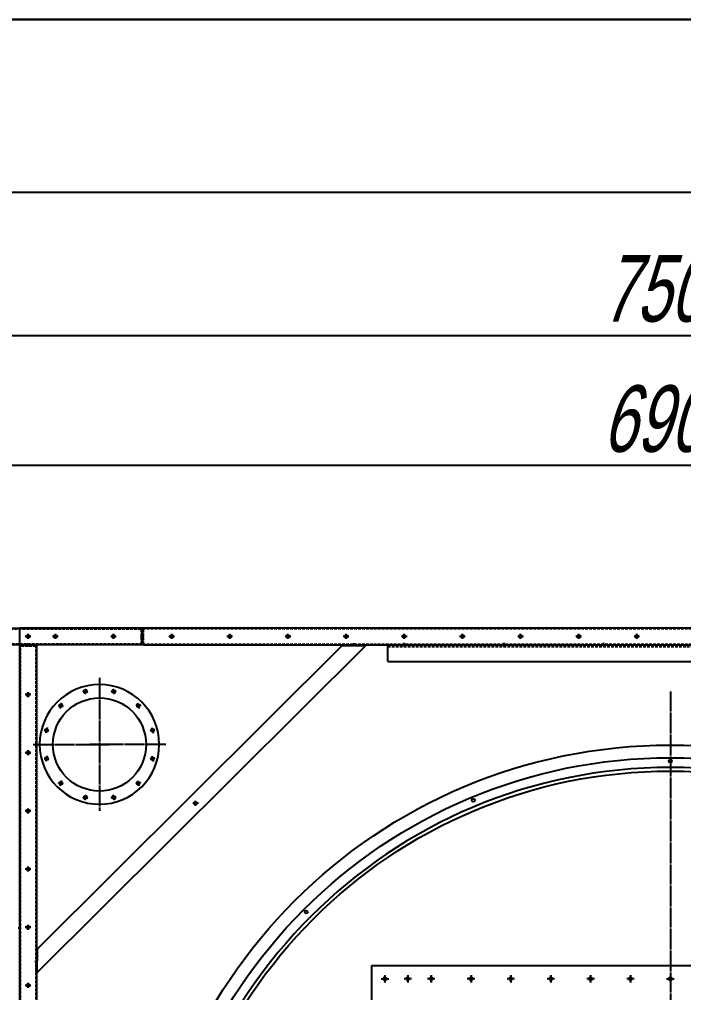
# Model space of a CAD drawing. Header units: millimetres. Extents: x 2322 to 24181, y 2355 to 17812.
# Drawn here: x 7040 to 9039, y 14885 to 17812 of the extents above; entities that cross this region are included whole.
import ezdxf

# ---------------------------------------------------------------- set-up
doc = ezdxf.new("R2010")
doc.units = ezdxf.units.MM
doc.linetypes.add('CENTER', pattern=[65, 60, -2, 1, -2])
doc.linetypes.add('HIDDEN', pattern=[3, 2, -1])
doc.layers.get('DEFPOINTS').update_dxf_attribs({"color": 140})
for name, color, linetype in [('2.위생-급수', 5, 'Continuous'), ('CENTER', 1, 'CENTER'), ('냉각탑_form', 1, 'Continuous'), ('숨은선', 5, 'HIDDEN')]:
    doc.layers.add(name, color=color, linetype=linetype)
doc.styles.add('shoptext', font='', dxfattribs={"width": 0.7, "oblique": 15})
doc.styles.get('shoptext').set_extended_font_data('HY울릉도L')
doc.dimstyles.new('SHOP', dxfattribs={"dimscale": 100, "dimtxt": 2, "dimasz": 1, "dimexe": 1, "dimexo": 1, "dimgap": 1, "dimtad": 1, "dimdec": 0, "dimzin": 11, "dimdsep": 46, "dimtxsty": 'shoptext', "dimblk": 'ARCHTICK', "dimcen": 2, "dimdle": 1, "dimclrd": 240, "dimclre": 240, "dimclrt": 7, "dimadec": 0, "dimazin": 0, "dimtfac": 1, "dimtdec": 0, "dimtix": 1, "dimtmove": 2, "dimatfit": 3, "dimfxl": 1, "dimtolj": 1, "dimtzin": 11, "dimarcsym": 0})

# ---------------------------------------------------------------- blocks, each defined once
blk = doc.blocks.new('_ArchTick')
at = {"color": 0, "linetype": 'ByBlock', "const_width": 0.15}
blk.add_lwpolyline([(-0.5, -0.5), (0.5, 0.5)], dxfattribs=at)
blk = doc.blocks.new('*D86')
at = {"layer": '2.위생-급수', "color": 240, "lineweight": -2, "transparency": 16777216}
for p, q in [((5246.9, 16023.1), (5246.9, 16901.9)), ((12746.9, 16023.1), (12746.9, 16901.9))]:
    blk.add_line(p, q, dxfattribs=at)
at = {"layer": '2.위생-급수', "color": 240, "linetype": 'ByBlock', "lineweight": -2, "transparency": 16777216}
blk.add_line((5206.9, 16861.9), (12786.9, 16861.9), dxfattribs=at)
at = {"layer": 'DEFPOINTS', "color": 0, "transparency": 16777216}
for p in [(12746.9, 16861.9), (5246.9, 15983.1), (12746.9, 15983.1)]:
    blk.add_point(p, dxfattribs=at)
at = {"layer": '2.위생-급수', "color": 240, "lineweight": -2, "transparency": 16777216, "xscale": 40, "yscale": 40, "zscale": 40, "rotation": 180}
blk.add_blockref('_ArchTick', (5246.9, 16861.9), dxfattribs=at)
at = {"layer": '2.위생-급수', "color": 240, "lineweight": -2, "transparency": 16777216, "xscale": 40, "yscale": 40, "zscale": 40}
blk.add_blockref('_ArchTick', (12746.9, 16861.9), dxfattribs=at)
at = {"layer": '2.위생-급수', "color": 7, "transparency": 16777216, "insert": (8996.9, 17001.9), "char_height": 200, "attachment_point": 5, "style": 'shoptext'}
blk.add_mtext('\\A1;7500', dxfattribs=at)
blk = doc.blocks.new('_Dot')
at = {"color": 0, "linetype": 'ByBlock', "lineweight": -2}
blk.add_line((-0.5, 0), (-1, 0), dxfattribs=at)
at = {"color": 0, "linetype": 'ByBlock', "const_width": 0.5}
blk.add_lwpolyline([(-0.25, 0, 1), (0.25, 0, 1)], format="xyb", close=True, dxfattribs=at)
blk = doc.blocks.new('*D96')
at = {"layer": '2.위생-급수', "color": 240, "lineweight": -2, "transparency": 16777216}
for p, q in [((5546.9, 16023.1), (5546.9, 16510.2)), ((12446.9, 16023.1), (12446.9, 16510.2))]:
    blk.add_line(p, q, dxfattribs=at)
at = {"layer": '2.위생-급수', "color": 240, "linetype": 'ByBlock', "lineweight": -2, "transparency": 16777216}
blk.add_line((12486.9, 16470.2), (5506.9, 16470.2), dxfattribs=at)
at = {"layer": 'DEFPOINTS', "color": 0, "transparency": 16777216}
for p in [(5546.9, 16470.2), (5546.9, 15983.1), (12446.9, 15983.1)]:
    blk.add_point(p, dxfattribs=at)
at = {"layer": '2.위생-급수', "color": 240, "lineweight": -2, "transparency": 16777216, "xscale": 40, "yscale": 40, "zscale": 40, "rotation": 180}
blk.add_blockref('_ArchTick', (5546.9, 16470.2), dxfattribs=at)
at = {"layer": '2.위생-급수', "color": 240, "lineweight": -2, "transparency": 16777216, "xscale": 40, "yscale": 40, "zscale": 40}
blk.add_blockref('_ArchTick', (12446.9, 16470.2), dxfattribs=at)
at = {"layer": '2.위생-급수', "color": 7, "transparency": 16777216, "insert": (8996.9, 16610.2), "char_height": 200, "attachment_point": 5, "style": 'shoptext'}
blk.add_mtext('\\A1;6900', dxfattribs=at)

msp = doc.modelspace()

# ---------------------------------------------------------------- linework, layer by layer
for p, q in [((5548.9, 15981.1), (7408.9, 15981.1)), ((10957, 15981.1), (7041, 15981.1)), ((7041, 14761.1), (7041, 15981.1)), ((7408.9, 15931.1), (7408.9, 15981.1)), ((7408.9, 15931.1), (7408.9, 15981.1)), ((7410.9, 15931.1), (7410.9, 15981.1)), ((10586.9, 15981.1), (7410.9, 15981.1)), ((7410.9, 15931.1), (7410.9, 15981.1)), ((7410.9, 15931.1), (7410.9, 15981.1)), ((7410.9, 15931.1), (7410.9, 15981.1)), ((10586.9, 15981.1), (7410.9, 15981.1)), ((7410.9, 15931.1), (7410.9, 15981.1)), ((7410.9, 15931.1), (7410.9, 15981.1)), ((7408.9, 15931.1), (5548.9, 15931.1)), ((7040.9, 15929.1), (7040.9, 12133.1)), ((7090.9, 15929.1), (7040.9, 15929.1)), ((7090.9, 15929.1), (7040.9, 15929.1)), ((7090.9, 15929.1), (7090.9, 12133.1)), ((8082.3, 15929), (7092.6, 14944.1)), ((8011.6, 15929.2), (7092.8, 15014.8)), ((7410.9, 15931.1), (10586.9, 15931.1)), ((7410.9, 15931.1), (10586.9, 15931.1)), ((8011.6, 15929.2), (8011.6, 15931.2)), ((8011.6, 15931.2), (8082.3, 15931)), ((8011.6, 15929.2), (8082.3, 15929)), ((8082.3, 15929), (8082.3, 15931)), ((8148.9, 15881.1), (8148.9, 15931.1)), ((8148.9, 15931.1), (9848.9, 15931.1)), ((8148.9, 15881.1), (9848.9, 15881.1)), ((7090.8, 15014.8), (7090.6, 14944.1)), ((7092.8, 15014.8), (7090.8, 15014.8)), ((7092.8, 15014.8), (7092.6, 14944.1)), ((7090.9, 14985.1), (7088.9, 14985.1)), ((7088.9, 14965.1), (7090.9, 14965.1)), ((8099.9, 14966.1), (9897.9, 14966.1)), ((7092.6, 14944.1), (7090.6, 14944.1))]:
    msp.add_line(p, q)
at = {"color": 1}
for p, q in [((7071.9, 15956.1), (7059.9, 15956.1)), ((7065.9, 15950.1), (7065.9, 15962.1)), ((7404.4, 15956.1), (7413.4, 15956.1)), ((7407.9, 15956.1), (7413.9, 15956.1)), ((7065.9, 15926.6), (7065.9, 15935.6)), ((7065.9, 15932.1), (7065.9, 15926.1)), ((8046.9, 15926.6), (8046.9, 15935.6)), ((8046.9, 15934.1), (8046.9, 15928.1)), ((8198.9, 15925.1), (8198.9, 15937.1)), ((8498.9, 15925.1), (8498.9, 15937.1)), ((8798.9, 15925.1), (8798.9, 15937.1)), ((7569.9, 15460.2), (7569.8, 15448.2)), ((7575.9, 15454.2), (7563.9, 15454.2)), ((7035.9, 15079.1), (7041.9, 15079.1)), ((7036.4, 15079.1), (7045.4, 15079.1)), ((7086.2, 14979.4), (7095.2, 14979.4)), ((7087.9, 14975.1), (7093.9, 14975.1))]:
    msp.add_line(p, q, dxfattribs=at)
at = {"color": 7}
msp.add_line((8099.9, 13096.1), (8099.9, 14966.1), dxfattribs=at)
for centre, radius in [((7066, 15956.1), 4.5), ((7065.9, 15956.1), 3), ((7148, 15956.1), 4.5), ((7147.9, 15956.1), 3), ((7147.9, 15956.1), 3), ((7147.9, 15956.1), 3), ((7147.9, 15956.1), 3), ((7147.9, 15956.1), 3), ((7147.9, 15956.1), 3), ((7147.9, 15956.1), 3), ((7147.9, 15956.1), 3), ((7147.9, 15956.1), 3), ((7147.9, 15956.1), 3), ((7147.9, 15956.1), 3), ((7147.9, 15956.1), 3), ((7323, 15956.1), 4.5), ((7322.9, 15956.1), 3), ((7322.9, 15956.1), 3), ((7322.9, 15956.1), 3), ((7322.9, 15956.1), 3), ((7322.9, 15956.1), 3), ((7322.9, 15956.1), 3), ((7322.9, 15956.1), 3), ((7322.9, 15956.1), 3), ((7322.9, 15956.1), 3), ((7322.9, 15956.1), 3), ((7322.9, 15956.1), 3), ((7322.9, 15956.1), 3), ((7498, 15956.1), 4.5), ((7497.9, 15956.1), 3), ((7497.9, 15956.1), 3), ((7497.9, 15956.1), 3), ((7497.9, 15956.1), 3), ((7497.9, 15956.1), 3), ((7497.9, 15956.1), 3), ((7497.9, 15956.1), 3), ((7497.9, 15956.1), 3), ((7673, 15956.1), 4.5), ((7672.9, 15956.1), 3), ((7672.9, 15956.1), 3), ((7672.9, 15956.1), 3), ((7672.9, 15956.1), 3), ((7672.9, 15956.1), 3), ((7672.9, 15956.1), 3), ((7672.9, 15956.1), 3), ((7672.9, 15956.1), 3), ((7848, 15956.1), 4.5), ((7847.9, 15956.1), 3), ((7847.9, 15956.1), 3), ((7847.9, 15956.1), 3), ((7847.9, 15956.1), 3), ((7847.9, 15956.1), 3), ((7847.9, 15956.1), 3), ((7847.9, 15956.1), 3), ((7847.9, 15956.1), 3), ((8023, 15956.1), 4.5), ((8022.9, 15956.1), 3), ((8022.9, 15956.1), 3), ((8022.9, 15956.1), 3), ((8022.9, 15956.1), 3), ((8022.9, 15956.1), 3), ((8022.9, 15956.1), 3), ((8022.9, 15956.1), 3), ((8022.9, 15956.1), 3), ((8198, 15956.1), 4.5), ((8197.9, 15956.1), 3), ((8197.9, 15956.1), 3), ((8197.9, 15956.1), 3), ((8197.9, 15956.1), 3), ((8197.9, 15956.1), 3), ((8197.9, 15956.1), 3), ((8197.9, 15956.1), 3), ((8197.9, 15956.1), 3), ((8373, 15956.1), 4.5), ((8372.9, 15956.1), 3), ((8372.9, 15956.1), 3), ((8372.9, 15956.1), 3), ((8372.9, 15956.1), 3), ((8372.9, 15956.1), 3), ((8372.9, 15956.1), 3), ((8372.9, 15956.1), 3), ((8372.9, 15956.1), 3), ((8548, 15956.1), 4.5), ((8547.9, 15956.1), 3), ((8547.9, 15956.1), 3), ((8547.9, 15956.1), 3), ((8547.9, 15956.1), 3), ((8547.9, 15956.1), 3), ((8547.9, 15956.1), 3), ((8547.9, 15956.1), 3), ((8547.9, 15956.1), 3), ((8723, 15956.1), 4.5), ((8722.9, 15956.1), 3), ((8722.9, 15956.1), 3), ((8722.9, 15956.1), 3), ((8722.9, 15956.1), 3), ((8722.9, 15956.1), 3), ((8722.9, 15956.1), 3), ((8722.9, 15956.1), 3), ((8722.9, 15956.1), 3), ((8898, 15956.1), 4.5), ((8897.9, 15956.1), 3), ((8897.9, 15956.1), 3), ((8897.9, 15956.1), 3), ((8897.9, 15956.1), 3), ((8897.9, 15956.1), 3), ((8897.9, 15956.1), 3), ((8897.9, 15956.1), 3), ((8897.9, 15956.1), 3), ((7066, 15781.1), 4.5), ((7065.9, 15781.1), 3), ((7065.9, 15781.1), 3), ((7065.9, 15781.1), 3), ((7065.9, 15781.1), 3), ((7238, 15790.6), 4.5), ((7238, 15790.6), 4.5), ((7238, 15790.6), 4.5), ((7238, 15790.6), 4.5), ((7238, 15790.6), 3), ((7323.4, 15790.6), 4.5), ((7323.4, 15790.6), 4.5), ((7323.4, 15790.6), 4.5), ((7323.4, 15790.6), 4.5), ((7323.5, 15790.6), 3), ((7280.8, 15631), 140), ((7164.1, 15747.9), 4.5), ((7164.1, 15747.9), 4.5), ((7164.1, 15747.9), 4.5), ((7164.1, 15747.9), 4.5), ((7397.4, 15747.9), 4.5), ((7397.4, 15747.9), 4.5), ((7397.4, 15747.9), 4.5), ((7397.4, 15747.9), 4.5), ((7164.1, 15747.9), 3), ((7397.4, 15747.8), 3), ((7121.4, 15673.9), 4.5), ((7121.4, 15673.9), 4.5), ((7121.4, 15673.9), 4.5), ((7121.4, 15673.9), 4.5), ((7121.4, 15673.8), 3), ((7440.1, 15673.9), 4.5), ((7440.1, 15673.9), 4.5), ((7440.1, 15673.9), 4.5), ((7440.1, 15673.9), 4.5), ((7440.1, 15673.8), 3), ((7066, 15606.1), 4.5), ((7065.9, 15606.1), 3), ((7065.9, 15606.1), 3), ((7065.9, 15606.1), 3), ((7065.9, 15606.1), 3), ((7121.4, 15588.5), 4.5), ((7121.4, 15588.5), 4.5), ((7121.4, 15588.5), 4.5), ((7121.4, 15588.5), 4.5), ((7121.4, 15588.4), 3), ((7440.1, 15588.5), 4.5), ((7440.1, 15588.5), 4.5), ((7440.1, 15588.5), 4.5), ((7440.1, 15588.5), 4.5), ((7440.2, 15588.5), 3), ((8998.8, 14031.1), 1560), ((8998.8, 15581.1), 4.5), ((8998.8, 14031.1), 1520), ((7164.1, 15514.5), 4.5), ((7164.1, 15514.5), 4.5), ((7164.1, 15514.5), 4.5), ((7164.1, 15514.5), 4.5), ((7164.1, 15514.5), 3), ((7397.4, 15514.5), 4.5), ((7397.4, 15514.5), 4.5), ((7397.4, 15514.5), 4.5), ((7397.4, 15514.5), 4.5), ((7397.5, 15514.5), 3), ((7238, 15471.8), 4.5), ((7238, 15471.8), 4.5), ((7238, 15471.8), 4.5), ((7238, 15471.8), 4.5), ((7238.1, 15471.7), 3), ((7323.4, 15471.8), 4.5), ((7323.4, 15471.8), 4.5), ((7323.4, 15471.8), 4.5), ((7323.4, 15471.8), 4.5), ((7323.5, 15471.7), 3), ((8405.7, 15463.1), 4.5), ((7066, 15431.1), 4.5), ((7065.9, 15431.1), 3), ((7065.9, 15431.1), 3), ((7065.9, 15431.1), 3), ((7065.9, 15431.1), 3), ((7569.9, 15454.2), 3), ((7066, 15256.1), 4.5), ((7065.9, 15256.1), 3), ((7065.9, 15256.1), 3), ((7065.9, 15256.1), 3), ((7065.9, 15256.1), 3), ((7902.8, 15127.1), 4.5), ((7066, 15081.1), 4.5), ((7065.9, 15081.1), 3), ((7065.9, 15081.1), 3), ((7065.9, 15081.1), 3), ((7065.9, 15081.1), 3), ((7066, 14906.1), 4.5), ((7065.9, 14906.1), 3), ((7065.9, 14906.1), 3), ((7065.9, 14906.1), 3), ((7065.9, 14906.1), 3), ((8139.9, 14926.1), 4.5), ((8139.9, 14926.1), 4.5), ((8208.9, 14926.1), 4.5), ((8208.9, 14926.1), 4.5), ((8278.9, 14926.1), 4.5), ((8278.9, 14926.1), 4.5), ((8398.9, 14926.1), 4.5), ((8398.9, 14926.1), 4.5), ((8518.9, 14926.1), 4.5), ((8518.9, 14926.1), 4.5), ((8638.9, 14926.1), 4.5), ((8638.9, 14926.1), 4.5), ((8758.9, 14926.1), 4.5), ((8758.9, 14926.1), 4.5), ((8878.9, 14926.1), 4.5), ((8878.9, 14926.1), 4.5), ((8998.9, 14926.1), 4.5), ((8998.9, 14926.1), 4.5)]:
    msp.add_circle(centre, radius)
at = {"color": 5}
msp.add_circle((8998.8, 14031.1), 1598.2, dxfattribs=at)
at = {"color": 7}
msp.add_circle((7570, 15454.2), 4.5, dxfattribs=at)
for start, end in [(90, 270), (270, 90)]:
    msp.add_arc((7280.7, 15631.2), 180, start, end, dxfattribs=at)
msp.add_arc((8999, 14032.1), 1530, 0.0374, 179.9626)
at = {"layer": 'CENTER'}
for p, q in [((7074.4, 15956.1), (7057.4, 15956.1)), ((7066, 15948.6), (7066, 15963.6)), ((7156.4, 15956.1), (7139.4, 15956.1)), ((7153.5, 15956.1), (7142.1, 15956.1)), ((7153.5, 15956.1), (7142.1, 15956.1)), ((7153.5, 15956.1), (7142.1, 15956.1)), ((7147.9, 15951.1), (7147.9, 15961.1)), ((7147.9, 15951.1), (7147.9, 15961.1)), ((7147.9, 15951.1), (7147.9, 15961.1)), ((7147.9, 15951.1), (7147.9, 15961.1)), ((7147.9, 15951.1), (7147.9, 15961.1)), ((7147.9, 15951.1), (7147.9, 15961.1)), ((7147.9, 15951.1), (7147.9, 15961.1)), ((7147.9, 15951.1), (7147.9, 15961.1)), ((7147.9, 15951.1), (7147.9, 15961.1)), ((7147.9, 15951.1), (7147.9, 15961.1)), ((7147.9, 15951.1), (7147.9, 15961.1)), ((7147.9, 15951.1), (7147.9, 15961.1)), ((7148, 15948.6), (7148, 15963.6)), ((7331.4, 15956.1), (7314.4, 15956.1)), ((7328.5, 15956.1), (7317.1, 15956.1)), ((7328.5, 15956.1), (7317.1, 15956.1)), ((7328.5, 15956.1), (7317.1, 15956.1)), ((7322.9, 15951.1), (7322.9, 15961.1)), ((7322.9, 15951.1), (7322.9, 15961.1)), ((7322.9, 15951.1), (7322.9, 15961.1)), ((7322.9, 15951.1), (7322.9, 15961.1)), ((7322.9, 15951.1), (7322.9, 15961.1)), ((7322.9, 15951.1), (7322.9, 15961.1)), ((7322.9, 15951.1), (7322.9, 15961.1)), ((7322.9, 15951.1), (7322.9, 15961.1)), ((7322.9, 15951.1), (7322.9, 15961.1)), ((7322.9, 15951.1), (7322.9, 15961.1)), ((7322.9, 15951.1), (7322.9, 15961.1)), ((7322.9, 15951.1), (7322.9, 15961.1)), ((7323, 15948.6), (7323, 15963.6)), ((7506.4, 15956.1), (7489.4, 15956.1)), ((7503.5, 15956.1), (7492.1, 15956.1)), ((7503.5, 15956.1), (7492.1, 15956.1)), ((7497.9, 15961.1), (7497.9, 15951.1)), ((7497.9, 15961.1), (7497.9, 15951.1)), ((7497.9, 15961.1), (7497.9, 15951.1)), ((7497.9, 15961.1), (7497.9, 15951.1)), ((7497.9, 15961.1), (7497.9, 15951.1)), ((7497.9, 15961.1), (7497.9, 15951.1)), ((7497.9, 15961.1), (7497.9, 15951.1)), ((7497.9, 15961.1), (7497.9, 15951.1)), ((7498, 15948.6), (7498, 15963.6)), ((7681.4, 15956.1), (7664.4, 15956.1)), ((7678.5, 15956.1), (7667.1, 15956.1)), ((7678.5, 15956.1), (7667.1, 15956.1)), ((7672.9, 15961.1), (7672.9, 15951.1)), ((7672.9, 15961.1), (7672.9, 15951.1)), ((7672.9, 15961.1), (7672.9, 15951.1)), ((7672.9, 15961.1), (7672.9, 15951.1)), ((7672.9, 15961.1), (7672.9, 15951.1)), ((7672.9, 15961.1), (7672.9, 15951.1)), ((7672.9, 15961.1), (7672.9, 15951.1)), ((7672.9, 15961.1), (7672.9, 15951.1)), ((7673, 15948.6), (7673, 15963.6)), ((7856.4, 15956.1), (7839.4, 15956.1)), ((7853.5, 15956.1), (7842.1, 15956.1)), ((7853.5, 15956.1), (7842.1, 15956.1)), ((7847.9, 15961.1), (7847.9, 15951.1)), ((7847.9, 15961.1), (7847.9, 15951.1)), ((7847.9, 15961.1), (7847.9, 15951.1)), ((7847.9, 15961.1), (7847.9, 15951.1)), ((7847.9, 15961.1), (7847.9, 15951.1)), ((7847.9, 15961.1), (7847.9, 15951.1)), ((7847.9, 15961.1), (7847.9, 15951.1)), ((7847.9, 15961.1), (7847.9, 15951.1)), ((7848, 15948.6), (7848, 15963.6)), ((8031.4, 15956.1), (8014.4, 15956.1)), ((8028.5, 15956.1), (8017.1, 15956.1)), ((8028.5, 15956.1), (8017.1, 15956.1)), ((8022.9, 15961.1), (8022.9, 15951.1)), ((8022.9, 15961.1), (8022.9, 15951.1)), ((8022.9, 15961.1), (8022.9, 15951.1)), ((8022.9, 15961.1), (8022.9, 15951.1)), ((8022.9, 15961.1), (8022.9, 15951.1)), ((8022.9, 15961.1), (8022.9, 15951.1)), ((8022.9, 15961.1), (8022.9, 15951.1)), ((8022.9, 15961.1), (8022.9, 15951.1)), ((8023, 15948.6), (8023, 15963.6)), ((8206.4, 15956.1), (8189.4, 15956.1)), ((8203.5, 15956.1), (8192.1, 15956.1)), ((8203.5, 15956.1), (8192.1, 15956.1)), ((8197.9, 15961.1), (8197.9, 15951.1)), ((8197.9, 15961.1), (8197.9, 15951.1)), ((8197.9, 15961.1), (8197.9, 15951.1)), ((8197.9, 15961.1), (8197.9, 15951.1)), ((8197.9, 15961.1), (8197.9, 15951.1)), ((8197.9, 15961.1), (8197.9, 15951.1)), ((8197.9, 15961.1), (8197.9, 15951.1)), ((8197.9, 15961.1), (8197.9, 15951.1)), ((8198, 15948.6), (8198, 15963.6)), ((8381.4, 15956.1), (8364.4, 15956.1)), ((8378.5, 15956.1), (8367.1, 15956.1)), ((8378.5, 15956.1), (8367.1, 15956.1)), ((8372.9, 15961.1), (8372.9, 15951.1)), ((8372.9, 15961.1), (8372.9, 15951.1)), ((8372.9, 15961.1), (8372.9, 15951.1)), ((8372.9, 15961.1), (8372.9, 15951.1)), ((8372.9, 15961.1), (8372.9, 15951.1)), ((8372.9, 15961.1), (8372.9, 15951.1)), ((8372.9, 15961.1), (8372.9, 15951.1)), ((8372.9, 15961.1), (8372.9, 15951.1)), ((8373, 15948.6), (8373, 15963.6)), ((8556.4, 15956.1), (8539.4, 15956.1)), ((8553.5, 15956.1), (8542.1, 15956.1)), ((8553.5, 15956.1), (8542.1, 15956.1)), ((8547.9, 15961.1), (8547.9, 15951.1)), ((8547.9, 15961.1), (8547.9, 15951.1)), ((8547.9, 15961.1), (8547.9, 15951.1)), ((8547.9, 15961.1), (8547.9, 15951.1)), ((8547.9, 15961.1), (8547.9, 15951.1)), ((8547.9, 15961.1), (8547.9, 15951.1)), ((8547.9, 15961.1), (8547.9, 15951.1)), ((8547.9, 15961.1), (8547.9, 15951.1)), ((8548, 15948.6), (8548, 15963.6)), ((8731.4, 15956.1), (8714.4, 15956.1)), ((8728.5, 15956.1), (8717.1, 15956.1)), ((8728.5, 15956.1), (8717.1, 15956.1)), ((8722.9, 15961.1), (8722.9, 15951.1)), ((8722.9, 15961.1), (8722.9, 15951.1)), ((8722.9, 15961.1), (8722.9, 15951.1)), ((8722.9, 15961.1), (8722.9, 15951.1)), ((8722.9, 15961.1), (8722.9, 15951.1)), ((8722.9, 15961.1), (8722.9, 15951.1)), ((8722.9, 15961.1), (8722.9, 15951.1)), ((8722.9, 15961.1), (8722.9, 15951.1)), ((8723, 15948.6), (8723, 15963.6)), ((8906.4, 15956.1), (8889.4, 15956.1)), ((8903.5, 15956.1), (8892.1, 15956.1)), ((8903.5, 15956.1), (8892.1, 15956.1)), ((8897.9, 15961.1), (8897.9, 15951.1)), ((8897.9, 15961.1), (8897.9, 15951.1)), ((8897.9, 15961.1), (8897.9, 15951.1)), ((8897.9, 15961.1), (8897.9, 15951.1)), ((8897.9, 15961.1), (8897.9, 15951.1)), ((8897.9, 15961.1), (8897.9, 15951.1)), ((8897.9, 15961.1), (8897.9, 15951.1)), ((8897.9, 15961.1), (8897.9, 15951.1)), ((8898, 15948.6), (8898, 15963.6)), ((7280.7, 15831.2), (7280.7, 15431.2)), ((7280.7, 15831.2), (7280.7, 15431.2)), ((7074.4, 15781.1), (7057.4, 15781.1)), ((7071.5, 15781.1), (7060.1, 15781.1)), ((7065.9, 15776.1), (7065.9, 15786.1)), ((7065.9, 15776.1), (7065.9, 15786.1)), ((7065.9, 15776.1), (7065.9, 15786.1)), ((7065.9, 15776.1), (7065.9, 15786.1)), ((7066, 15773.6), (7066, 15788.6)), ((7230.8, 15792.5), (7245.3, 15788.6)), ((7230.8, 15792.5), (7245.3, 15788.6)), ((7230.8, 15792.5), (7245.3, 15788.6)), ((7230.8, 15792.5), (7245.3, 15788.6)), ((7240.2, 15798.7), (7235.8, 15782.3)), ((7330.7, 15792.5), (7316.2, 15788.6)), ((7330.7, 15792.5), (7316.2, 15788.6)), ((7330.7, 15792.5), (7316.2, 15788.6)), ((7330.7, 15792.5), (7316.2, 15788.6)), ((7321.3, 15798.7), (7325.7, 15782.3)), ((8998.8, 15790), (8998.8, 12272.3)), ((7166.2, 15756), (7161.8, 15739.6)), ((7395.2, 15756), (7399.6, 15739.6)), ((7156.8, 15749.8), (7171.3, 15745.9)), ((7156.8, 15749.8), (7171.3, 15745.9)), ((7156.8, 15749.8), (7171.3, 15745.9)), ((7156.8, 15749.8), (7171.3, 15745.9)), ((7404.7, 15749.8), (7390.2, 15745.9)), ((7404.7, 15749.8), (7390.2, 15745.9)), ((7404.7, 15749.8), (7390.2, 15745.9)), ((7404.7, 15749.8), (7390.2, 15745.9)), ((7114.1, 15675.9), (7128.6, 15672)), ((7114.1, 15675.9), (7128.6, 15672)), ((7114.1, 15675.9), (7128.6, 15672)), ((7114.1, 15675.9), (7128.6, 15672)), ((7126.8, 15672.5), (7115.8, 15675.4)), ((7123.5, 15682.1), (7119.1, 15665.6)), ((7122.7, 15678.7), (7120.1, 15669.1)), ((7122.7, 15678.7), (7120.1, 15669.1)), ((7122.7, 15678.7), (7120.1, 15669.1)), ((7122.7, 15678.7), (7120.1, 15669.1)), ((7447.4, 15675.9), (7432.9, 15672)), ((7447.4, 15675.9), (7432.9, 15672)), ((7447.4, 15675.9), (7432.9, 15672)), ((7447.4, 15675.9), (7432.9, 15672)), ((7434.7, 15672.5), (7445.7, 15675.4)), ((7437.9, 15682.1), (7442.3, 15665.6)), ((7438.8, 15678.7), (7441.4, 15669.1)), ((7438.8, 15678.7), (7441.4, 15669.1)), ((7438.8, 15678.7), (7441.4, 15669.1)), ((7438.8, 15678.7), (7441.4, 15669.1)), ((7074.4, 15606.1), (7057.4, 15606.1)), ((7071.5, 15606.1), (7060.1, 15606.1)), ((7065.9, 15601.1), (7065.9, 15611.1)), ((7065.9, 15601.1), (7065.9, 15611.1)), ((7065.9, 15601.1), (7065.9, 15611.1)), ((7065.9, 15601.1), (7065.9, 15611.1)), ((7066, 15598.6), (7066, 15613.6)), ((7080.7, 15631.2), (7309.7, 15631.2)), ((7480.7, 15631.2), (7251.8, 15631.2)), ((7114.1, 15590.4), (7128.6, 15586.6)), ((7114.1, 15590.4), (7128.6, 15586.6)), ((7114.1, 15590.4), (7128.6, 15586.6)), ((7114.1, 15590.4), (7128.6, 15586.6)), ((7123.5, 15596.6), (7119.1, 15580.2)), ((7447.4, 15590.4), (7432.9, 15586.6)), ((7447.4, 15590.4), (7432.9, 15586.6)), ((7447.4, 15590.4), (7432.9, 15586.6)), ((7447.4, 15590.4), (7432.9, 15586.6)), ((7437.9, 15596.6), (7442.3, 15580.2)), ((7166.2, 15522.7), (7161.8, 15506.2)), ((7395.2, 15522.7), (7399.6, 15506.2)), ((7156.8, 15516.5), (7171.3, 15512.6)), ((7156.8, 15516.5), (7171.3, 15512.6)), ((7156.8, 15516.5), (7171.3, 15512.6)), ((7156.8, 15516.5), (7171.3, 15512.6)), ((7404.7, 15516.5), (7390.2, 15512.6)), ((7404.7, 15516.5), (7390.2, 15512.6)), ((7404.7, 15516.5), (7390.2, 15512.6)), ((7404.7, 15516.5), (7390.2, 15512.6)), ((7230.8, 15473.8), (7245.3, 15469.9)), ((7230.8, 15473.8), (7245.3, 15469.9)), ((7230.8, 15473.8), (7245.3, 15469.9)), ((7230.8, 15473.8), (7245.3, 15469.9)), ((7240.2, 15480), (7235.8, 15463.5)), ((7330.7, 15473.8), (7316.2, 15469.9)), ((7330.7, 15473.8), (7316.2, 15469.9)), ((7330.7, 15473.8), (7316.2, 15469.9)), ((7330.7, 15473.8), (7316.2, 15469.9)), ((7321.3, 15480), (7325.7, 15463.5)), ((7570, 15446.7), (7570, 15461.7)), ((7074.4, 15431.1), (7057.4, 15431.1)), ((7071.5, 15431.1), (7060.1, 15431.1)), ((7065.9, 15426.1), (7065.9, 15436.1)), ((7065.9, 15426.1), (7065.9, 15436.1)), ((7065.9, 15426.1), (7065.9, 15436.1)), ((7065.9, 15426.1), (7065.9, 15436.1)), ((7066, 15423.6), (7066, 15438.6)), ((7578.4, 15454.2), (7561.3, 15454.2)), ((7074.4, 15256.1), (7057.4, 15256.1)), ((7071.5, 15256.1), (7060.1, 15256.1)), ((7065.9, 15251.1), (7065.9, 15261.1)), ((7065.9, 15251.1), (7065.9, 15261.1)), ((7065.9, 15251.1), (7065.9, 15261.1)), ((7065.9, 15251.1), (7065.9, 15261.1)), ((7066, 15248.6), (7066, 15263.6)), ((7074.4, 15081.1), (7057.4, 15081.1)), ((7071.5, 15081.1), (7060.1, 15081.1)), ((7065.9, 15076.1), (7065.9, 15086.1)), ((7065.9, 15076.1), (7065.9, 15086.1)), ((7065.9, 15076.1), (7065.9, 15086.1)), ((7065.9, 15076.1), (7065.9, 15086.1)), ((7066, 15073.6), (7066, 15088.6)), ((8139.9, 14937.4), (8139.9, 14914.9)), ((8139.9, 14937.4), (8139.9, 14914.9)), ((8139.9, 14934.7), (8139.9, 14917.5)), ((8139.9, 14917.5), (8139.9, 14934.7)), ((8139.9, 14934.7), (8139.9, 14917.5)), ((8139.9, 14917.5), (8139.9, 14934.7)), ((8208.9, 14937.4), (8208.9, 14914.9)), ((8208.9, 14937.4), (8208.9, 14914.9)), ((8208.9, 14934.7), (8208.9, 14917.5)), ((8208.9, 14917.5), (8208.9, 14934.7)), ((8208.9, 14934.7), (8208.9, 14917.5)), ((8208.9, 14917.5), (8208.9, 14934.7)), ((8278.9, 14937.4), (8278.9, 14914.9)), ((8278.9, 14937.4), (8278.9, 14914.9)), ((8278.9, 14934.7), (8278.9, 14917.5)), ((8278.9, 14917.5), (8278.9, 14934.7)), ((8278.9, 14934.7), (8278.9, 14917.5)), ((8278.9, 14917.5), (8278.9, 14934.7)), ((8398.9, 14937.4), (8398.9, 14914.9)), ((8398.9, 14937.4), (8398.9, 14914.9)), ((8398.9, 14934.7), (8398.9, 14917.5)), ((8398.9, 14917.5), (8398.9, 14934.7)), ((8398.9, 14934.7), (8398.9, 14917.5)), ((8398.9, 14917.5), (8398.9, 14934.7)), ((8518.9, 14937.4), (8518.9, 14914.9)), ((8518.9, 14937.4), (8518.9, 14914.9)), ((8518.9, 14934.7), (8518.9, 14917.5)), ((8518.9, 14917.5), (8518.9, 14934.7)), ((8518.9, 14934.7), (8518.9, 14917.5)), ((8518.9, 14917.5), (8518.9, 14934.7)), ((8638.9, 14937.4), (8638.9, 14914.9)), ((8638.9, 14937.4), (8638.9, 14914.9)), ((8638.9, 14934.7), (8638.9, 14917.5)), ((8638.9, 14917.5), (8638.9, 14934.7)), ((8638.9, 14934.7), (8638.9, 14917.5)), ((8638.9, 14917.5), (8638.9, 14934.7)), ((8758.9, 14937.4), (8758.9, 14914.9)), ((8758.9, 14937.4), (8758.9, 14914.9)), ((8758.9, 14934.7), (8758.9, 14917.5)), ((8758.9, 14917.5), (8758.9, 14934.7)), ((8758.9, 14934.7), (8758.9, 14917.5)), ((8758.9, 14917.5), (8758.9, 14934.7)), ((8878.9, 14937.4), (8878.9, 14914.9)), ((8878.9, 14937.4), (8878.9, 14914.9)), ((8878.9, 14934.7), (8878.9, 14917.5)), ((8878.9, 14917.5), (8878.9, 14934.7)), ((8878.9, 14934.7), (8878.9, 14917.5)), ((8878.9, 14917.5), (8878.9, 14934.7)), ((8998.9, 14937.4), (8998.9, 14914.9)), ((8998.9, 14937.4), (8998.9, 14914.9)), ((8998.9, 14934.7), (8998.9, 14917.5)), ((8998.9, 14917.5), (8998.9, 14934.7)), ((8998.9, 14934.7), (8998.9, 14917.5)), ((8998.9, 14917.5), (8998.9, 14934.7)), ((7074.4, 14906.1), (7057.4, 14906.1)), ((7071.5, 14906.1), (7060.1, 14906.1)), ((7065.9, 14901.1), (7065.9, 14911.1)), ((7065.9, 14901.1), (7065.9, 14911.1)), ((7065.9, 14901.1), (7065.9, 14911.1)), ((7065.9, 14901.1), (7065.9, 14911.1)), ((7066, 14898.6), (7066, 14913.6)), ((8128.6, 14926.1), (8151.1, 14926.1)), ((8128.6, 14926.1), (8151.1, 14926.1)), ((8131.3, 14926.1), (8147, 14926.1)), ((8131.3, 14926.1), (8147, 14926.1)), ((8220.1, 14926.1), (8197.6, 14926.1)), ((8220.1, 14926.1), (8197.6, 14926.1)), ((8217.5, 14926.1), (8201.8, 14926.1)), ((8217.5, 14926.1), (8201.8, 14926.1)), ((8290.1, 14926.1), (8267.6, 14926.1)), ((8290.1, 14926.1), (8267.6, 14926.1)), ((8287.5, 14926.1), (8271.8, 14926.1)), ((8287.5, 14926.1), (8271.8, 14926.1)), ((8410.1, 14926.1), (8387.6, 14926.1)), ((8410.1, 14926.1), (8387.6, 14926.1)), ((8407.5, 14926.1), (8391.8, 14926.1)), ((8407.5, 14926.1), (8391.8, 14926.1)), ((8530.1, 14926.1), (8507.6, 14926.1)), ((8530.1, 14926.1), (8507.6, 14926.1)), ((8527.5, 14926.1), (8511.8, 14926.1)), ((8527.5, 14926.1), (8511.8, 14926.1)), ((8650.1, 14926.1), (8627.6, 14926.1)), ((8650.1, 14926.1), (8627.6, 14926.1)), ((8647.5, 14926.1), (8631.8, 14926.1)), ((8647.5, 14926.1), (8631.8, 14926.1)), ((8770.1, 14926.1), (8747.6, 14926.1)), ((8770.1, 14926.1), (8747.6, 14926.1)), ((8767.5, 14926.1), (8751.8, 14926.1)), ((8767.5, 14926.1), (8751.8, 14926.1)), ((8890.1, 14926.1), (8867.6, 14926.1)), ((8890.1, 14926.1), (8867.6, 14926.1)), ((8887.5, 14926.1), (8871.8, 14926.1)), ((8887.5, 14926.1), (8871.8, 14926.1)), ((8987.6, 14926.1), (9010.1, 14926.1)), ((8987.6, 14926.1), (9010.1, 14926.1)), ((8990.3, 14926.1), (9006, 14926.1)), ((8990.3, 14926.1), (9006, 14926.1))]:
    msp.add_line(p, q, dxfattribs=at)
at = {"layer": 'DEFPOINTS'}
for p, q in [((24181.3, 17812.4), (2322.1, 17812.4)), ((2322.1, 17812.4), (24181.3, 17812.4))]:
    msp.add_line(p, q, dxfattribs=at)
at = {"layer": '냉각탑_form'}
msp.add_line((23660.8, 17292), (2842.6, 17292), dxfattribs=at)
at = {"layer": '숨은선', "ltscale": 4}
for p, q in [((5548.9, 15979.1), (7408.9, 15979.1)), ((7406.9, 15933.1), (7406.9, 15979.1)), ((10586.9, 15979.1), (7410.9, 15979.1)), ((10586.9, 15979.1), (7410.9, 15979.1)), ((7412.9, 15933.1), (7412.9, 15979.1)), ((7412.9, 15933.1), (7412.9, 15979.1)), ((7408.9, 15933.1), (5548.9, 15933.1)), ((7042.9, 12133.1), (7042.9, 15929.1)), ((7088.9, 15927.1), (7042.9, 15927.1)), ((7088.9, 15927.1), (7042.9, 15927.1)), ((7088.9, 15929.1), (7088.9, 12133.1)), ((7410.9, 15933.1), (10586.9, 15933.1)), ((7410.9, 15933.1), (10586.9, 15933.1)), ((8148.9, 15926.1), (9848.9, 15926.1))]:
    msp.add_line(p, q, dxfattribs=at)

# ---------------------------------------------------------------- dimensions: what is measured, and where the dimension line sits
at = {"layer": '2.위생-급수', "color": 4}
for base, p1, p2, picture, middle in [((12746.9, 16861.9), (5246.9, 15983.1), (12746.9, 15983.1), '*D86', (8996.9, 17001.9)), ((5546.9, 16470.2), (12446.9, 15983.1), (5546.9, 15983.1), '*D96', (8996.9, 16610.2))]:
    dim = msp.add_linear_dim(base=base, p1=p1, p2=p2, dimstyle='SHOP', override={"dimscale": 40, "dimtxt": 5, "dimrnd": 5, "dimldrblk": 'Dot', "dimfxl": 1.25, "dimarcsym": 1}, dxfattribs=at)
    dim.commit()
    dim.dimension.update_dxf_attribs({"geometry": picture, "text_midpoint": middle})

doc.saveas('drawing.dxf')
